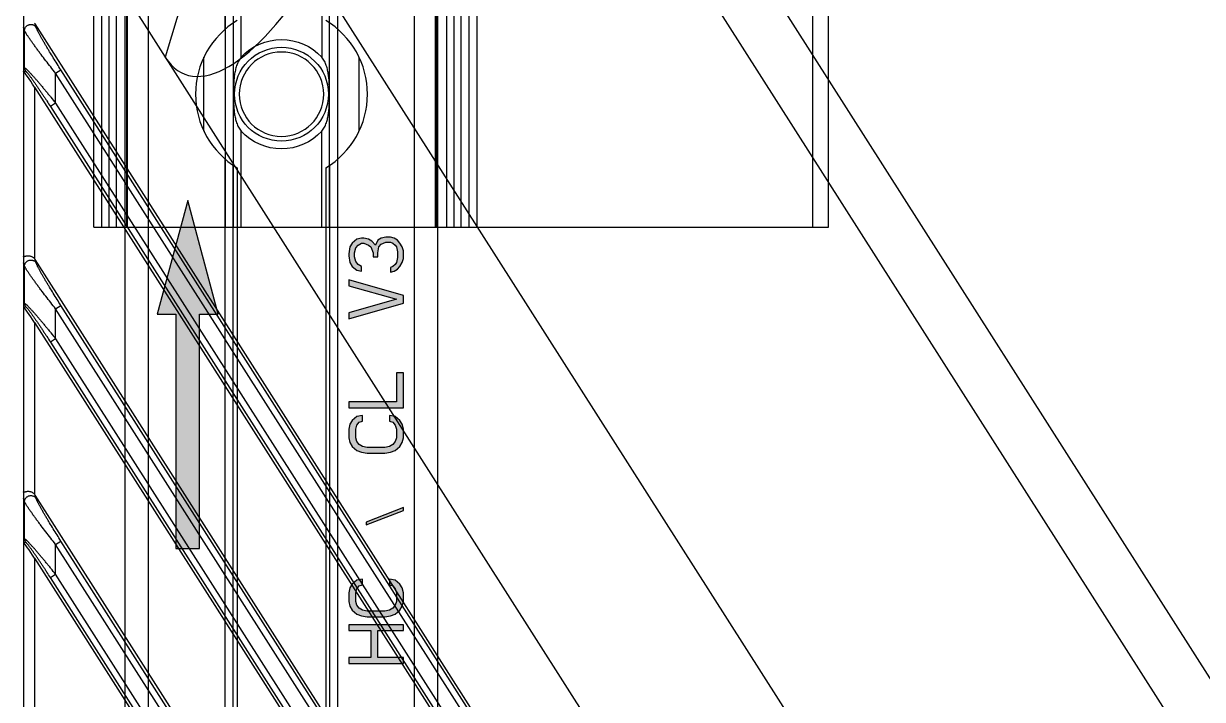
# Model space of a CAD drawing. Header units: millimetres. Extents: x 620 to 19791, y 2539 to 6969.
# Drawn here: x 14027 to 14102.4, y 4728.6 to 4771.9 of the extents above; entities that cross this region are included whole.
import ezdxf

# ---------------------------------------------------------------- set-up
doc = ezdxf.new("R2010")
doc.units = ezdxf.units.MM
doc.layers.add('02___PRT_ALL_AXES', color=7, linetype='Continuous')

# ---------------------------------------------------------------- blocks, each defined once
blk = doc.blocks.new('DTGFH')
at = {"color": 7, "linetype": 'Continuous'}
for p, q in [((8801.048, 4441.2), (8801.048, 4104.2)), ((8844.335, 4410.786), (8922.684, 4287.803)), ((8803.443, 4409.834), (8995.392, 4108.534)), ((8967.816, 4210.447), (8842.112, 4407.763)), ((8812.001, 4405.706), (8810.116, 4399.359)), ((8819.62, 4404.914), (9007.76, 4109.592)), ((8801.842, 4401.294), (8801.783, 4401.496)), ((8988.34, 4108.661), (8801.783, 4401.496)), ((8801.107, 4401.08), (8801.048, 4401.282)), ((8801.107, 4398.688), (8801.107, 4401.08)), ((8801.048, 4398.671), (8801.107, 4398.688)), ((8801.061, 4398.442), (8801.17, 4398.474)), ((8803.1, 4398.34), (8803.436, 4398.554)), ((8987.09, 4110.275), (8803.436, 4398.554)), ((8803.1, 4396.424), (8803.1, 4398.34)), ((8986.754, 4110.061), (8803.1, 4398.34)), ((8801.748, 4397.456), (8801.748, 4386.468)), ((8801.748, 4397.456), (8985.812, 4108.534)), ((8803.1, 4396.424), (8802.764, 4396.21)), ((8802.764, 4396.21), (8985.197, 4109.847)), ((8803.1, 4396.424), (8985.533, 4110.061)), ((8801.842, 4386.218), (8801.783, 4386.421)), ((8978.736, 4108.661), (8801.783, 4386.421)), ((8801.107, 4386.004), (8801.048, 4386.207)), ((8801.107, 4383.613), (8801.107, 4386.004)), ((8801.048, 4383.595), (8801.107, 4383.613)), ((8801.061, 4383.367), (8801.17, 4383.398)), ((8803.1, 4383.264), (8803.436, 4383.479)), ((8977.486, 4110.275), (8803.436, 4383.479)), ((8803.1, 4381.348), (8803.1, 4383.264)), ((8977.149, 4110.061), (8803.1, 4383.264)), ((8801.748, 4382.38), (8801.748, 4371.392)), ((8801.748, 4382.38), (8976.207, 4108.534)), ((8803.1, 4381.348), (8802.764, 4381.134)), ((8802.764, 4381.134), (8975.593, 4109.847)), ((8803.1, 4381.348), (8975.929, 4110.061)), ((8801.842, 4371.143), (8801.783, 4371.345)), ((8971.846, 4104.4), (8801.783, 4371.345)), ((8801.107, 4370.929), (8801.048, 4371.131)), ((8801.107, 4368.537), (8801.107, 4370.929)), ((8801.107, 4368.537), (8801.048, 4368.52)), ((8801.061, 4368.291), (8801.17, 4368.323)), ((8803.1, 4368.189), (8803.436, 4368.403)), ((8970.627, 4105.966), (8803.436, 4368.403)), ((8803.1, 4366.273), (8803.1, 4368.189)), ((8970.291, 4105.752), (8803.1, 4368.189)), ((8801.748, 4367.305), (8801.748, 4356.317)), ((8801.748, 4367.305), (8969.237, 4104.4)), ((8802.764, 4366.059), (8803.1, 4366.273)), ((8968.734, 4105.537), (8802.764, 4366.059)), ((8969.07, 4105.752), (8803.1, 4366.273))]:
    blk.add_line(p, q, dxfattribs=at)
for centre, start, end in [((8801.509, 4398.689), 180.12821, 212.37179), ((8801.509, 4383.613), 180.12821, 212.37179), ((8801.509, 4368.538), 180.1282, 212.3718)]:
    blk.add_arc(centre, 0.402, start, end, dxfattribs=at)
for centre, major_axis, ratio, start_param, end_param in [((8817.122, 4413.178), (5.777, 14.89), 0.368013, -3.405574, -2.010726), ((8801.45, 4401.272), (-0.117, 0.402), 0.954439, -1.274405, -1.134443), ((8801.748, 4397.342), (-0.698, 1.104), 0.046753, -1.496981, -0.118001), ((8801.45, 4386.196), (-0.117, 0.402), 0.954439, -1.274405, -1.134443), ((8801.748, 4382.266), (-0.698, 1.104), 0.046753, -1.496981, -0.118001), ((8801.45, 4371.121), (-0.117, 0.402), 0.954439, -1.274405, -1.134443), ((8801.748, 4367.191), (-0.698, 1.104), 0.046753, -1.496981, -0.118001)]:
    blk.add_ellipse(centre, major_axis=major_axis, ratio=ratio, start_param=start_param, end_param=end_param, dxfattribs=at)
for points, knots in [([(8801.107, 4401.08), (8801.108, 4401.1), (8801.112, 4401.141), (8801.129, 4401.2), (8801.155, 4401.257), (8801.19, 4401.309), (8801.233, 4401.355), (8801.283, 4401.394), (8801.339, 4401.425), (8801.399, 4401.448), (8801.461, 4401.461), (8801.525, 4401.464), (8801.588, 4401.458), (8801.649, 4401.442), (8801.706, 4401.417), (8801.759, 4401.384), (8801.805, 4401.343), (8801.831, 4401.311), (8801.842, 4401.294)], [0, 0, 0, 0, 0.061113, 0.122614, 0.184534, 0.246921, 0.309743, 0.372936, 0.436398, 0.5, 0.563602, 0.627064, 0.690257, 0.753079, 0.815466, 0.877386, 0.938887, 1, 1, 1, 1]), ([(8803.1, 4398.34), (8802.993, 4398.473), (8802.783, 4398.74), (8802.473, 4399.139), (8802.221, 4399.469), (8802.025, 4399.729), (8801.885, 4399.919), (8801.749, 4400.104), (8801.62, 4400.282), (8801.5, 4400.453), (8801.389, 4400.613), (8801.305, 4400.739), (8801.245, 4400.831), (8801.206, 4400.894), (8801.173, 4400.95), (8801.145, 4401), (8801.126, 4401.037), (8801.114, 4401.063), (8801.109, 4401.074), (8801.107, 4401.08)], [0, 0, 0, 0, 0.151037, 0.300586, 0.447016, 0.518439, 0.588237, 0.655992, 0.721178, 0.783101, 0.840848, 0.893205, 0.916879, 0.938573, 0.958018, 0.974928, 0.989013, 0.994909, 1, 1, 1, 1]), ([(8803.436, 4398.554), (8803.353, 4398.683), (8803.19, 4398.942), (8802.949, 4399.329), (8802.753, 4399.65), (8802.6, 4399.904), (8802.489, 4400.091), (8802.381, 4400.274), (8802.277, 4400.453), (8802.178, 4400.626), (8802.087, 4400.791), (8802.016, 4400.922), (8801.965, 4401.021), (8801.931, 4401.088), (8801.901, 4401.15), (8801.876, 4401.205), (8801.858, 4401.246), (8801.848, 4401.275), (8801.844, 4401.288), (8801.842, 4401.294)], [0, 0, 0, 0, 0.145071, 0.289149, 0.431131, 0.500908, 0.569567, 0.636803, 0.702211, 0.76523, 0.825074, 0.880596, 0.906233, 0.930094, 0.951832, 0.971044, 0.987264, 0.994099, 1, 1, 1, 1]), ([(8801.107, 4398.688), (8801.109, 4398.688), (8801.114, 4398.688), (8801.122, 4398.686), (8801.132, 4398.681), (8801.143, 4398.674), (8801.157, 4398.665), (8801.178, 4398.649), (8801.207, 4398.624), (8801.247, 4398.588), (8801.292, 4398.545), (8801.341, 4398.496), (8801.394, 4398.442), (8801.451, 4398.382), (8801.532, 4398.294), (8801.639, 4398.176), (8801.772, 4398.026), (8801.911, 4397.866), (8802.054, 4397.699), (8802.2, 4397.526), (8802.348, 4397.349), (8802.498, 4397.168), (8802.648, 4396.984), (8802.849, 4396.737), (8803, 4396.549), (8803.1, 4396.424)], [0, 0, 0, 0, 0.002036, 0.004765, 0.008306, 0.012701, 0.017956, 0.024063, 0.038745, 0.05652, 0.077106, 0.100208, 0.125538, 0.152825, 0.181822, 0.244102, 0.310933, 0.381227, 0.454167, 0.529124, 0.605619, 0.683271, 0.76177, 0.840872, 1, 1, 1, 1]), ([(8801.17, 4398.474), (8801.172, 4398.474), (8801.175, 4398.474), (8801.179, 4398.473), (8801.184, 4398.47), (8801.192, 4398.465), (8801.203, 4398.457), (8801.215, 4398.446), (8801.229, 4398.432), (8801.244, 4398.417), (8801.266, 4398.392), (8801.297, 4398.355), (8801.337, 4398.307), (8801.38, 4398.252), (8801.426, 4398.192), (8801.474, 4398.128), (8801.542, 4398.036), (8801.63, 4397.914), (8801.737, 4397.761), (8801.848, 4397.601), (8801.96, 4397.436), (8802.074, 4397.267), (8802.189, 4397.095), (8802.304, 4396.921), (8802.419, 4396.745), (8802.573, 4396.508), (8802.688, 4396.329), (8802.764, 4396.21)], [0, 0, 0, 0, 0.001988, 0.003277, 0.004801, 0.008605, 0.013451, 0.019328, 0.026206, 0.034036, 0.042764, 0.062675, 0.085465, 0.110691, 0.137955, 0.166932, 0.197336, 0.261568, 0.329268, 0.399486, 0.471568, 0.545042, 0.619552, 0.694837, 0.77068, 0.84692, 1, 1, 1, 1]), ([(8801.048, 4398.441), (8801.048, 4398.441), (8801.048, 4398.443), (8801.049, 4398.445), (8801.05, 4398.446), (8801.052, 4398.447), (8801.054, 4398.446), (8801.056, 4398.446), (8801.058, 4398.444), (8801.06, 4398.443), (8801.061, 4398.442)], [0, 0, 0, 0, 0.134296, 0.239838, 0.325336, 0.408088, 0.50825, 0.637794, 0.80127, 1, 1, 1, 1]), ([(8801.748, 4386.468), (8801.733, 4386.486), (8801.699, 4386.52), (8801.64, 4386.563), (8801.578, 4386.596), (8801.512, 4386.62), (8801.447, 4386.635), (8801.384, 4386.643), (8801.325, 4386.644), (8801.27, 4386.639), (8801.227, 4386.632), (8801.196, 4386.625), (8801.169, 4386.618), (8801.144, 4386.611), (8801.121, 4386.604), (8801.106, 4386.6), (8801.092, 4386.596), (8801.081, 4386.595), (8801.071, 4386.595), (8801.062, 4386.597), (8801.055, 4386.604), (8801.051, 4386.613), (8801.049, 4386.624), (8801.048, 4386.632), (8801.048, 4386.637)], [0, 0, 0, 0, 0.092092, 0.18383, 0.274482, 0.363041, 0.448376, 0.529457, 0.605459, 0.675766, 0.739913, 0.769539, 0.797439, 0.847676, 0.869774, 0.889641, 0.907107, 0.922074, 0.934647, 0.945489, 0.956057, 0.968087, 0.982675, 1, 1, 1, 1]), ([(8801.107, 4386.004), (8801.108, 4386.025), (8801.112, 4386.065), (8801.129, 4386.125), (8801.155, 4386.181), (8801.19, 4386.233), (8801.233, 4386.279), (8801.283, 4386.319), (8801.339, 4386.35), (8801.399, 4386.372), (8801.461, 4386.385), (8801.525, 4386.389), (8801.588, 4386.383), (8801.649, 4386.367), (8801.706, 4386.342), (8801.759, 4386.309), (8801.805, 4386.267), (8801.831, 4386.235), (8801.842, 4386.218)], [0, 0, 0, 0, 0.061113, 0.122614, 0.184534, 0.246921, 0.309743, 0.372936, 0.436398, 0.5, 0.563602, 0.627064, 0.690257, 0.753079, 0.815466, 0.877386, 0.938887, 1, 1, 1, 1]), ([(8803.1, 4383.264), (8802.993, 4383.398), (8802.783, 4383.665), (8802.473, 4384.064), (8802.221, 4384.394), (8802.025, 4384.654), (8801.885, 4384.843), (8801.749, 4385.028), (8801.62, 4385.207), (8801.5, 4385.378), (8801.389, 4385.537), (8801.305, 4385.663), (8801.245, 4385.756), (8801.206, 4385.818), (8801.173, 4385.875), (8801.145, 4385.924), (8801.126, 4385.961), (8801.114, 4385.987), (8801.109, 4385.999), (8801.107, 4386.004)], [0, 0, 0, 0, 0.151037, 0.300586, 0.447016, 0.518439, 0.588237, 0.655992, 0.721178, 0.783101, 0.840848, 0.893205, 0.916879, 0.938573, 0.958018, 0.974928, 0.989013, 0.994909, 1, 1, 1, 1]), ([(8803.436, 4383.479), (8803.353, 4383.608), (8803.19, 4383.866), (8802.949, 4384.254), (8802.753, 4384.575), (8802.6, 4384.829), (8802.489, 4385.015), (8802.381, 4385.199), (8802.277, 4385.378), (8802.178, 4385.551), (8802.087, 4385.716), (8802.016, 4385.847), (8801.965, 4385.946), (8801.931, 4386.013), (8801.901, 4386.075), (8801.876, 4386.13), (8801.858, 4386.171), (8801.848, 4386.199), (8801.844, 4386.212), (8801.842, 4386.218)], [0, 0, 0, 0, 0.145071, 0.289149, 0.431131, 0.500908, 0.569567, 0.636803, 0.702211, 0.76523, 0.825074, 0.880596, 0.906233, 0.930094, 0.951832, 0.971044, 0.987264, 0.994099, 1, 1, 1, 1]), ([(8801.107, 4383.613), (8801.109, 4383.613), (8801.114, 4383.613), (8801.122, 4383.61), (8801.132, 4383.606), (8801.143, 4383.599), (8801.157, 4383.59), (8801.178, 4383.574), (8801.207, 4383.549), (8801.247, 4383.513), (8801.292, 4383.47), (8801.341, 4383.421), (8801.394, 4383.366), (8801.451, 4383.306), (8801.532, 4383.219), (8801.639, 4383.101), (8801.772, 4382.95), (8801.911, 4382.79), (8802.054, 4382.623), (8802.2, 4382.45), (8802.348, 4382.273), (8802.498, 4382.092), (8802.648, 4381.909), (8802.849, 4381.661), (8803, 4381.474), (8803.1, 4381.348)], [0, 0, 0, 0, 0.002036, 0.004765, 0.008306, 0.012701, 0.017956, 0.024063, 0.038745, 0.05652, 0.077106, 0.100208, 0.125538, 0.152825, 0.181822, 0.244102, 0.310933, 0.381227, 0.454167, 0.529124, 0.605619, 0.683271, 0.76177, 0.840872, 1, 1, 1, 1]), ([(8801.17, 4383.398), (8801.172, 4383.399), (8801.175, 4383.399), (8801.179, 4383.397), (8801.184, 4383.395), (8801.192, 4383.39), (8801.203, 4383.381), (8801.215, 4383.37), (8801.229, 4383.357), (8801.244, 4383.341), (8801.266, 4383.316), (8801.297, 4383.28), (8801.337, 4383.231), (8801.38, 4383.177), (8801.426, 4383.117), (8801.474, 4383.053), (8801.542, 4382.96), (8801.63, 4382.838), (8801.737, 4382.685), (8801.848, 4382.525), (8801.96, 4382.36), (8802.074, 4382.192), (8802.189, 4382.02), (8802.304, 4381.845), (8802.419, 4381.669), (8802.573, 4381.432), (8802.688, 4381.254), (8802.764, 4381.134)], [0, 0, 0, 0, 0.001988, 0.003277, 0.004801, 0.008605, 0.013451, 0.019328, 0.026206, 0.034036, 0.042764, 0.062675, 0.085465, 0.110691, 0.137955, 0.166932, 0.197336, 0.261568, 0.329268, 0.399486, 0.471568, 0.545042, 0.619552, 0.694837, 0.77068, 0.84692, 1, 1, 1, 1]), ([(8801.048, 4383.365), (8801.048, 4383.366), (8801.048, 4383.367), (8801.049, 4383.369), (8801.05, 4383.371), (8801.052, 4383.371), (8801.054, 4383.371), (8801.056, 4383.37), (8801.058, 4383.369), (8801.06, 4383.367), (8801.061, 4383.367)], [0, 0, 0, 0, 0.134296, 0.239838, 0.325336, 0.408088, 0.50825, 0.637794, 0.80127, 1, 1, 1, 1]), ([(8801.748, 4371.392), (8801.733, 4371.411), (8801.699, 4371.445), (8801.64, 4371.487), (8801.578, 4371.521), (8801.512, 4371.545), (8801.447, 4371.56), (8801.384, 4371.567), (8801.325, 4371.568), (8801.27, 4371.564), (8801.227, 4371.557), (8801.196, 4371.55), (8801.169, 4371.543), (8801.144, 4371.536), (8801.121, 4371.529), (8801.106, 4371.524), (8801.092, 4371.521), (8801.081, 4371.519), (8801.071, 4371.519), (8801.062, 4371.522), (8801.055, 4371.528), (8801.051, 4371.537), (8801.049, 4371.548), (8801.048, 4371.557), (8801.048, 4371.561)], [0, 0, 0, 0, 0.092092, 0.18383, 0.274482, 0.363041, 0.448376, 0.529457, 0.605459, 0.675766, 0.739913, 0.769539, 0.797439, 0.847676, 0.869774, 0.889641, 0.907107, 0.922074, 0.934647, 0.945489, 0.956057, 0.968087, 0.982675, 1, 1, 1, 1]), ([(8801.107, 4370.929), (8801.108, 4370.949), (8801.112, 4370.99), (8801.129, 4371.05), (8801.155, 4371.106), (8801.19, 4371.158), (8801.233, 4371.204), (8801.283, 4371.243), (8801.339, 4371.274), (8801.399, 4371.297), (8801.461, 4371.31), (8801.525, 4371.314), (8801.588, 4371.307), (8801.649, 4371.292), (8801.706, 4371.267), (8801.759, 4371.233), (8801.805, 4371.192), (8801.831, 4371.16), (8801.842, 4371.143)], [0, 0, 0, 0, 0.061113, 0.122614, 0.184534, 0.246921, 0.309743, 0.372936, 0.436398, 0.5, 0.563602, 0.627064, 0.690257, 0.753079, 0.815466, 0.877386, 0.938887, 1, 1, 1, 1]), ([(8803.1, 4368.189), (8802.993, 4368.323), (8802.783, 4368.589), (8802.473, 4368.988), (8802.221, 4369.318), (8802.025, 4369.578), (8801.885, 4369.768), (8801.749, 4369.953), (8801.62, 4370.132), (8801.5, 4370.302), (8801.389, 4370.462), (8801.305, 4370.588), (8801.245, 4370.681), (8801.206, 4370.743), (8801.173, 4370.799), (8801.145, 4370.849), (8801.126, 4370.886), (8801.114, 4370.912), (8801.109, 4370.923), (8801.107, 4370.929)], [0, 0, 0, 0, 0.151037, 0.300586, 0.447016, 0.518439, 0.588237, 0.655992, 0.721178, 0.783101, 0.840848, 0.893205, 0.916879, 0.938573, 0.958018, 0.974928, 0.989013, 0.994909, 1, 1, 1, 1]), ([(8803.436, 4368.403), (8803.353, 4368.533), (8803.19, 4368.791), (8802.949, 4369.178), (8802.753, 4369.499), (8802.6, 4369.753), (8802.489, 4369.94), (8802.381, 4370.124), (8802.277, 4370.303), (8802.178, 4370.476), (8802.087, 4370.64), (8802.016, 4370.772), (8801.965, 4370.87), (8801.931, 4370.937), (8801.901, 4370.999), (8801.876, 4371.054), (8801.858, 4371.095), (8801.848, 4371.124), (8801.844, 4371.137), (8801.842, 4371.143)], [0, 0, 0, 0, 0.145071, 0.289149, 0.431131, 0.500908, 0.569567, 0.636803, 0.702211, 0.76523, 0.825074, 0.880596, 0.906233, 0.930094, 0.951832, 0.971044, 0.987264, 0.994099, 1, 1, 1, 1]), ([(8803.1, 4366.273), (8803, 4366.398), (8802.849, 4366.586), (8802.648, 4366.834), (8802.498, 4367.017), (8802.348, 4367.198), (8802.2, 4367.375), (8802.054, 4367.548), (8801.911, 4367.715), (8801.772, 4367.875), (8801.639, 4368.025), (8801.532, 4368.143), (8801.451, 4368.231), (8801.394, 4368.291), (8801.341, 4368.346), (8801.292, 4368.395), (8801.247, 4368.438), (8801.207, 4368.474), (8801.178, 4368.499), (8801.157, 4368.514), (8801.143, 4368.523), (8801.132, 4368.53), (8801.122, 4368.535), (8801.114, 4368.537), (8801.109, 4368.538), (8801.107, 4368.537)], [0, 0, 0, 0, 0.159125, 0.238223, 0.316727, 0.394381, 0.470878, 0.545834, 0.61877, 0.689065, 0.755896, 0.818173, 0.847169, 0.874456, 0.899785, 0.922889, 0.943475, 0.96125, 0.975933, 0.982041, 0.987297, 0.991693, 0.995234, 0.997964, 1, 1, 1, 1]), ([(8802.764, 4366.059), (8802.688, 4366.178), (8802.573, 4366.357), (8802.419, 4366.594), (8802.304, 4366.77), (8802.189, 4366.944), (8802.074, 4367.116), (8801.96, 4367.285), (8801.848, 4367.45), (8801.737, 4367.61), (8801.63, 4367.763), (8801.542, 4367.885), (8801.474, 4367.977), (8801.426, 4368.041), (8801.38, 4368.101), (8801.337, 4368.156), (8801.297, 4368.205), (8801.266, 4368.241), (8801.244, 4368.266), (8801.229, 4368.282), (8801.215, 4368.295), (8801.203, 4368.306), (8801.192, 4368.314), (8801.184, 4368.319), (8801.179, 4368.322), (8801.175, 4368.323), (8801.172, 4368.324), (8801.17, 4368.323)], [0, 0, 0, 0, 0.153079, 0.229318, 0.305164, 0.380451, 0.454965, 0.528436, 0.600519, 0.670738, 0.738434, 0.802663, 0.833068, 0.862042, 0.889307, 0.914531, 0.937321, 0.957232, 0.96596, 0.973791, 0.980669, 0.986547, 0.991394, 0.995199, 0.996723, 0.998012, 1, 1, 1, 1]), ([(8801.048, 4368.29), (8801.048, 4368.291), (8801.048, 4368.292), (8801.049, 4368.294), (8801.05, 4368.295), (8801.052, 4368.296), (8801.054, 4368.296), (8801.056, 4368.295), (8801.058, 4368.293), (8801.06, 4368.292), (8801.061, 4368.291)], [0, 0, 0, 0, 0.134296, 0.239838, 0.325336, 0.408088, 0.50825, 0.637794, 0.80127, 1, 1, 1, 1])]:
    blk.add_open_spline(points, degree=3, knots=knots, dxfattribs=at)
blk = doc.blocks.new('*U116')
blk.add_blockref('DTGFH', (-9101.048, -4276.2))
blk = doc.blocks.new('*U117')
at = {"color": 0, "linetype": 'ByBlock', "lineweight": -2, "transparency": 16777216}
blk.add_blockref('*U116', (0, 675), dxfattribs=at)
blk = doc.blocks.new('ryfhgjmb')
at = {"lineweight": 5, "true_color": 0xf26722}
h = blk.add_hatch(color=30, dxfattribs=at)
h.dxf.hatch_style = 1
h.paths.add_polyline_path([(6944.35, 3339.181), (6944.35, 3337.681), (6959.35, 3337.681), (6959.35, 3336.481), (6966.628, 3338.431), (6959.35, 3340.381), (6959.35, 3339.181)])
h = blk.add_hatch(color=30, dxfattribs=at)
h.dxf.hatch_style = 1
h.paths.add_polyline_path([(6907.434, 3326.344), (6908.363, 3324.631), (6908.859, 3324.631), (6907.744, 3326.716), (6908.859, 3328.131), (6908.363, 3328.131), (6907, 3326.418), (6907, 3328.131), (6906.628, 3328.131), (6906.628, 3324.631), (6907, 3324.631), (6907, 3325.823)])
h.paths.add_polyline_path([(6909.727, 3328.131), (6909.355, 3328.131), (6909.355, 3324.631), (6911.586, 3324.631), (6911.586, 3325.078), (6909.727, 3325.078)])
h.paths.add_polyline_path([(6912.454, 3326.94), (6912.516, 3327.238), (6912.64, 3327.461), (6912.826, 3327.61), (6913.074, 3327.684), (6913.632, 3327.684), (6913.88, 3327.61), (6914.065, 3327.461), (6914.127, 3327.238), (6914.499, 3327.238), (6914.437, 3327.61), (6914.189, 3327.908), (6913.942, 3328.057), (6913.632, 3328.131), (6913.074, 3328.131), (6912.764, 3328.057), (6912.516, 3327.908), (6912.268, 3327.61), (6912.144, 3327.312), (6912.082, 3326.94), (6912.082, 3325.823), (6912.144, 3325.45), (6912.268, 3325.153), (6912.516, 3324.855), (6912.764, 3324.706), (6913.074, 3324.631), (6913.632, 3324.631), (6913.942, 3324.706), (6914.189, 3324.855), (6914.437, 3325.153), (6914.499, 3325.525), (6914.127, 3325.525), (6914.065, 3325.301), (6913.88, 3325.153), (6913.632, 3325.078), (6913.074, 3325.078), (6912.826, 3325.153), (6912.64, 3325.301), (6912.516, 3325.525), (6912.454, 3325.823)])
h.paths.add_polyline_path([(6917.474, 3326.94), (6917.412, 3327.312), (6917.288, 3327.61), (6917.04, 3327.908), (6916.793, 3328.057), (6916.483, 3328.131), (6915.987, 3328.131), (6915.677, 3328.057), (6915.429, 3327.908), (6915.181, 3327.61), (6915.057, 3327.312), (6914.995, 3326.94), (6914.995, 3325.823), (6915.057, 3325.45), (6915.181, 3325.153), (6915.429, 3324.855), (6915.677, 3324.706), (6915.987, 3324.631), (6916.483, 3324.631), (6916.793, 3324.706), (6917.04, 3324.855), (6917.288, 3325.153), (6917.412, 3325.45), (6917.474, 3325.823)])
h.paths.add_polyline_path([(6915.367, 3326.94), (6915.429, 3327.238), (6915.553, 3327.461), (6915.739, 3327.61), (6915.987, 3327.684), (6916.483, 3327.684), (6916.731, 3327.61), (6916.917, 3327.461), (6917.04, 3327.238), (6917.102, 3326.94), (6917.102, 3325.823), (6917.04, 3325.525), (6916.917, 3325.301), (6916.731, 3325.153), (6916.483, 3325.078), (6915.987, 3325.078), (6915.739, 3325.153), (6915.553, 3325.301), (6915.429, 3325.525), (6915.367, 3325.823)], flags=16)
h.paths.add_polyline_path([(6920.015, 3326.493), (6920.201, 3326.791), (6920.263, 3327.014), (6920.263, 3327.312), (6920.201, 3327.535), (6920.015, 3327.833), (6919.768, 3328.057), (6919.458, 3328.131), (6917.97, 3328.131), (6917.97, 3324.631), (6919.458, 3324.631), (6919.768, 3324.706), (6920.015, 3324.929), (6920.201, 3325.227), (6920.263, 3325.45), (6920.263, 3325.823), (6920.201, 3326.046), (6920.015, 3326.344), (6919.892, 3326.418)])
h.paths.add_polyline_path([(6918.342, 3326.642), (6918.342, 3327.684), (6919.52, 3327.684), (6919.706, 3327.61), (6919.83, 3327.461), (6919.892, 3327.238), (6919.892, 3327.089), (6919.83, 3326.865), (6919.706, 3326.716), (6919.52, 3326.642)], flags=16)
h.paths.add_polyline_path([(6918.342, 3326.195), (6919.52, 3326.195), (6919.706, 3326.121), (6919.83, 3325.972), (6919.892, 3325.748), (6919.892, 3325.525), (6919.83, 3325.301), (6919.706, 3325.153), (6919.52, 3325.078), (6918.342, 3325.078)], flags=16)
h.paths.add_polyline_path([(6926.213, 3328.131), (6925.842, 3328.131), (6924.974, 3325.078), (6924.106, 3328.131), (6923.734, 3328.131), (6924.726, 3324.631), (6925.222, 3324.631)])
h.paths.add_polyline_path([(6927.391, 3327.684), (6927.701, 3327.759), (6927.949, 3327.759), (6928.259, 3327.684), (6928.445, 3327.535), (6928.569, 3327.312), (6928.569, 3327.163), (6928.445, 3326.865), (6926.709, 3325.004), (6926.709, 3324.631), (6928.94, 3324.631), (6928.94, 3325.004), (6927.205, 3325.004), (6928.755, 3326.642), (6928.879, 3326.865), (6928.94, 3327.163), (6928.94, 3327.312), (6928.879, 3327.61), (6928.631, 3327.908), (6928.383, 3328.057), (6928.011, 3328.131), (6927.763, 3328.131), (6927.329, 3328.057), (6927.081, 3327.908), (6926.833, 3327.61), (6926.771, 3327.312), (6927.081, 3327.312), (6927.205, 3327.535)])
h.paths.add_polyline_path([(6932.597, 3327.014), (6932.411, 3327.014), (6933.341, 3324.631), (6933.527, 3324.631)])
h.paths.add_polyline_path([(6940.531, 3327.461), (6940.717, 3327.61), (6940.964, 3327.684), (6941.522, 3327.684), (6941.77, 3327.61), (6941.956, 3327.461), (6942.018, 3327.238), (6942.39, 3327.238), (6942.328, 3327.61), (6942.08, 3327.908), (6941.832, 3328.057), (6941.522, 3328.131), (6940.964, 3328.131), (6940.655, 3328.057), (6940.407, 3327.908), (6940.159, 3327.61), (6940.035, 3327.312), (6939.973, 3326.94), (6939.973, 3325.823), (6940.035, 3325.45), (6940.159, 3325.153), (6940.407, 3324.855), (6940.655, 3324.706), (6940.964, 3324.631), (6941.522, 3324.631), (6941.832, 3324.706), (6942.08, 3324.855), (6942.328, 3325.153), (6942.39, 3325.525), (6942.018, 3325.525), (6941.956, 3325.301), (6941.77, 3325.153), (6941.522, 3325.078), (6940.964, 3325.078), (6940.717, 3325.153), (6940.531, 3325.301), (6940.407, 3325.525), (6940.345, 3325.823), (6940.345, 3326.94), (6940.407, 3327.238)])
h.paths.add_polyline_path([(6939.477, 3328.131), (6939.105, 3328.131), (6939.105, 3326.716), (6937.37, 3326.716), (6937.37, 3328.131), (6936.998, 3328.131), (6936.998, 3324.631), (6937.37, 3324.631), (6937.37, 3326.27), (6939.105, 3326.27), (6939.105, 3324.631), (6939.477, 3324.631)])
h.paths.add_polyline_path([(6946.047, 3327.014), (6945.861, 3327.014), (6946.79, 3324.631), (6946.976, 3324.631)])
h.paths.add_polyline_path([(6953.732, 3328.131), (6953.36, 3328.131), (6953.36, 3324.631), (6955.592, 3324.631), (6955.592, 3325.078), (6953.732, 3325.078)])
h.paths.add_polyline_path([(6952.555, 3327.908), (6952.307, 3328.057), (6951.997, 3328.131), (6951.439, 3328.131), (6951.129, 3328.057), (6950.881, 3327.908), (6950.633, 3327.61), (6950.509, 3327.312), (6950.447, 3326.94), (6950.447, 3325.823), (6950.509, 3325.45), (6950.633, 3325.153), (6950.881, 3324.855), (6951.129, 3324.706), (6951.439, 3324.631), (6951.997, 3324.631), (6952.307, 3324.706), (6952.555, 3324.855), (6952.802, 3325.153), (6952.864, 3325.525), (6952.493, 3325.525), (6952.431, 3325.301), (6952.245, 3325.153), (6951.997, 3325.078), (6951.439, 3325.078), (6951.191, 3325.153), (6951.005, 3325.301), (6950.881, 3325.525), (6950.819, 3325.823), (6950.819, 3326.94), (6950.881, 3327.238), (6951.005, 3327.461), (6951.191, 3327.61), (6951.439, 3327.684), (6951.997, 3327.684), (6952.245, 3327.61), (6952.431, 3327.461), (6952.493, 3327.238), (6952.864, 3327.238), (6952.802, 3327.61)])
h.paths.add_polyline_path([(6963.897, 3327.908), (6963.649, 3328.057), (6963.215, 3328.131), (6963.091, 3328.131), (6962.657, 3328.057), (6962.409, 3327.908), (6962.161, 3327.61), (6962.099, 3327.312), (6962.409, 3327.312), (6962.533, 3327.535), (6962.719, 3327.684), (6963.029, 3327.759), (6963.277, 3327.759), (6963.587, 3327.684), (6963.773, 3327.535), (6963.897, 3327.312), (6963.897, 3327.163), (6963.773, 3326.865), (6963.649, 3326.716), (6963.277, 3326.567), (6963.029, 3326.567), (6963.029, 3326.27), (6963.277, 3326.27), (6963.649, 3326.195), (6963.835, 3326.046), (6963.959, 3325.748), (6963.959, 3325.45), (6963.897, 3325.301), (6963.773, 3325.153), (6963.649, 3325.078), (6963.339, 3325.004), (6962.967, 3325.004), (6962.657, 3325.078), (6962.533, 3325.153), (6962.409, 3325.301), (6962.347, 3325.45), (6962.037, 3325.45), (6962.099, 3325.227), (6962.223, 3325.004), (6962.409, 3324.855), (6962.657, 3324.706), (6962.905, 3324.631), (6963.401, 3324.631), (6963.649, 3324.706), (6963.897, 3324.855), (6964.083, 3325.004), (6964.207, 3325.227), (6964.269, 3325.45), (6964.269, 3325.748), (6964.207, 3326.046), (6964.083, 3326.27), (6963.773, 3326.418), (6964.021, 3326.642), (6964.145, 3326.865), (6964.207, 3327.163), (6964.207, 3327.312), (6964.145, 3327.61)])
h.paths.add_polyline_path([(6961.542, 3328.131), (6961.17, 3328.131), (6960.302, 3325.078), (6959.434, 3328.131), (6959.062, 3328.131), (6960.054, 3324.631), (6960.55, 3324.631)])
at = {"color": 30, "linetype": 'Continuous', "true_color": 0xf26722}
for p, q in [((6005.128, 3342.431), (7001.628, 3342.431)), ((6005.128, 3340.931), (7001.628, 3340.931)), ((6966.628, 3338.431), (6959.35, 3340.381)), ((6959.35, 3340.381), (6959.35, 3339.181)), ((6959.35, 3339.181), (6944.35, 3339.181)), ((6944.35, 3339.181), (6944.35, 3337.681)), ((6959.35, 3336.481), (6966.628, 3338.431)), ((6944.35, 3337.681), (6959.35, 3337.681)), ((6959.35, 3337.681), (6959.35, 3336.481)), ((6058.086, 3336.031), (6969.27, 3336.031)), ((6058.471, 3335.531), (6968.885, 3335.531)), ((6058.471, 3329.331), (6968.885, 3329.331)), ((6058.086, 3328.831), (6969.27, 3328.831)), ((6937.37, 3328.131), (6936.998, 3328.131)), ((6936.998, 3328.131), (6936.998, 3324.631)), ((6937.37, 3326.716), (6937.37, 3328.131)), ((6939.477, 3328.131), (6939.105, 3328.131)), ((6939.105, 3328.131), (6939.105, 3326.716)), ((6939.477, 3324.631), (6939.477, 3328.131)), ((6940.159, 3327.61), (6940.035, 3327.312)), ((6940.407, 3327.908), (6940.159, 3327.61)), ((6940.655, 3328.057), (6940.407, 3327.908)), ((6940.531, 3327.461), (6940.717, 3327.61)), ((6940.964, 3328.131), (6940.655, 3328.057)), ((6940.717, 3327.61), (6940.964, 3327.684)), ((6941.522, 3328.131), (6940.964, 3328.131)), ((6940.964, 3327.684), (6941.522, 3327.684)), ((6941.832, 3328.057), (6941.522, 3328.131)), ((6941.522, 3327.684), (6941.77, 3327.61)), ((6941.77, 3327.61), (6941.956, 3327.461)), ((6942.08, 3327.908), (6941.832, 3328.057)), ((6942.328, 3327.61), (6942.08, 3327.908)), ((6942.39, 3327.238), (6942.328, 3327.61)), ((6950.633, 3327.61), (6950.509, 3327.312)), ((6950.881, 3327.908), (6950.633, 3327.61)), ((6951.129, 3328.057), (6950.881, 3327.908)), ((6951.005, 3327.461), (6951.191, 3327.61)), ((6951.439, 3328.131), (6951.129, 3328.057)), ((6951.191, 3327.61), (6951.439, 3327.684)), ((6951.997, 3328.131), (6951.439, 3328.131)), ((6951.439, 3327.684), (6951.997, 3327.684)), ((6952.307, 3328.057), (6951.997, 3328.131)), ((6951.997, 3327.684), (6952.245, 3327.61)), ((6952.245, 3327.61), (6952.431, 3327.461)), ((6952.555, 3327.908), (6952.307, 3328.057)), ((6952.802, 3327.61), (6952.555, 3327.908)), ((6952.864, 3327.238), (6952.802, 3327.61)), ((6953.732, 3328.131), (6953.36, 3328.131)), ((6953.36, 3328.131), (6953.36, 3324.631)), ((6953.732, 3325.078), (6953.732, 3328.131)), ((6959.434, 3328.131), (6959.062, 3328.131)), ((6959.062, 3328.131), (6960.054, 3324.631)), ((6960.302, 3325.078), (6959.434, 3328.131)), ((6961.17, 3328.131), (6960.302, 3325.078)), ((6960.55, 3324.631), (6961.542, 3328.131)), ((6961.542, 3328.131), (6961.17, 3328.131)), ((6962.161, 3327.61), (6962.099, 3327.312)), ((6962.409, 3327.908), (6962.161, 3327.61)), ((6962.657, 3328.057), (6962.409, 3327.908)), ((6962.409, 3327.312), (6962.533, 3327.535)), ((6962.533, 3327.535), (6962.719, 3327.684)), ((6963.091, 3328.131), (6962.657, 3328.057)), ((6962.719, 3327.684), (6963.029, 3327.759)), ((6963.029, 3327.759), (6963.277, 3327.759)), ((6963.215, 3328.131), (6963.091, 3328.131)), ((6963.649, 3328.057), (6963.215, 3328.131)), ((6963.277, 3327.759), (6963.587, 3327.684)), ((6963.587, 3327.684), (6963.773, 3327.535)), ((6963.897, 3327.908), (6963.649, 3328.057)), ((6963.773, 3327.535), (6963.897, 3327.312)), ((6964.145, 3327.61), (6963.897, 3327.908)), ((6964.207, 3327.312), (6964.145, 3327.61)), ((6940.035, 3327.312), (6939.973, 3326.94)), ((6939.973, 3326.94), (6939.973, 3325.823)), ((6940.345, 3326.94), (6940.407, 3327.238)), ((6940.345, 3325.823), (6940.345, 3326.94)), ((6940.407, 3327.238), (6940.531, 3327.461)), ((6941.956, 3327.461), (6942.018, 3327.238)), ((6942.018, 3327.238), (6942.39, 3327.238)), ((6946.047, 3327.014), (6945.861, 3327.014)), ((6945.861, 3327.014), (6946.79, 3324.631)), ((6946.976, 3324.631), (6946.047, 3327.014)), ((6950.509, 3327.312), (6950.447, 3326.94)), ((6950.447, 3326.94), (6950.447, 3325.823)), ((6950.819, 3326.94), (6950.881, 3327.238)), ((6950.819, 3325.823), (6950.819, 3326.94)), ((6950.881, 3327.238), (6951.005, 3327.461)), ((6952.431, 3327.461), (6952.493, 3327.238)), ((6952.493, 3327.238), (6952.864, 3327.238)), ((6962.099, 3327.312), (6962.409, 3327.312)), ((6963.773, 3326.865), (6963.649, 3326.716)), ((6963.897, 3327.163), (6963.773, 3326.865)), ((6963.897, 3327.312), (6963.897, 3327.163)), ((6964.021, 3326.642), (6964.145, 3326.865)), ((6964.145, 3326.865), (6964.207, 3327.163)), ((6964.207, 3327.163), (6964.207, 3327.312)), ((6939.105, 3326.716), (6937.37, 3326.716)), ((6937.37, 3326.27), (6939.105, 3326.27)), ((6937.37, 3324.631), (6937.37, 3326.27)), ((6939.105, 3326.27), (6939.105, 3324.631)), ((6963.277, 3326.567), (6963.029, 3326.567)), ((6963.029, 3326.567), (6963.029, 3326.27)), ((6963.029, 3326.27), (6963.277, 3326.27)), ((6963.649, 3326.716), (6963.277, 3326.567)), ((6963.277, 3326.27), (6963.649, 3326.195)), ((6963.649, 3326.195), (6963.835, 3326.046)), ((6963.773, 3326.418), (6964.021, 3326.642)), ((6964.083, 3326.27), (6963.773, 3326.418)), ((6963.835, 3326.046), (6963.959, 3325.748)), ((6964.207, 3326.046), (6964.083, 3326.27)), ((6964.269, 3325.748), (6964.207, 3326.046)), ((6939.973, 3325.823), (6940.035, 3325.45)), ((6940.035, 3325.45), (6940.159, 3325.153)), ((6940.407, 3325.525), (6940.345, 3325.823)), ((6940.531, 3325.301), (6940.407, 3325.525)), ((6940.717, 3325.153), (6940.531, 3325.301)), ((6941.956, 3325.301), (6941.77, 3325.153)), ((6942.018, 3325.525), (6941.956, 3325.301)), ((6942.39, 3325.525), (6942.018, 3325.525)), ((6942.328, 3325.153), (6942.39, 3325.525)), ((6950.447, 3325.823), (6950.509, 3325.45)), ((6950.509, 3325.45), (6950.633, 3325.153)), ((6950.881, 3325.525), (6950.819, 3325.823)), ((6951.005, 3325.301), (6950.881, 3325.525)), ((6951.191, 3325.153), (6951.005, 3325.301)), ((6952.431, 3325.301), (6952.245, 3325.153)), ((6952.493, 3325.525), (6952.431, 3325.301)), ((6952.864, 3325.525), (6952.493, 3325.525)), ((6952.802, 3325.153), (6952.864, 3325.525)), ((6962.347, 3325.45), (6962.037, 3325.45)), ((6962.037, 3325.45), (6962.099, 3325.227)), ((6962.409, 3325.301), (6962.347, 3325.45)), ((6962.533, 3325.153), (6962.409, 3325.301)), ((6963.897, 3325.301), (6963.773, 3325.153)), ((6963.959, 3325.45), (6963.897, 3325.301)), ((6963.959, 3325.748), (6963.959, 3325.45)), ((6964.207, 3325.227), (6964.269, 3325.45)), ((6964.269, 3325.45), (6964.269, 3325.748)), ((6936.998, 3324.631), (6937.37, 3324.631)), ((6939.105, 3324.631), (6939.477, 3324.631)), ((6940.159, 3325.153), (6940.407, 3324.855)), ((6940.407, 3324.855), (6940.655, 3324.706)), ((6940.655, 3324.706), (6940.964, 3324.631)), ((6940.964, 3325.078), (6940.717, 3325.153)), ((6941.522, 3325.078), (6940.964, 3325.078)), ((6940.964, 3324.631), (6941.522, 3324.631)), ((6941.77, 3325.153), (6941.522, 3325.078)), ((6941.522, 3324.631), (6941.832, 3324.706)), ((6941.832, 3324.706), (6942.08, 3324.855)), ((6942.08, 3324.855), (6942.328, 3325.153)), ((6946.79, 3324.631), (6946.976, 3324.631)), ((6950.633, 3325.153), (6950.881, 3324.855)), ((6950.881, 3324.855), (6951.129, 3324.706)), ((6951.129, 3324.706), (6951.439, 3324.631)), ((6951.439, 3325.078), (6951.191, 3325.153)), ((6951.997, 3325.078), (6951.439, 3325.078)), ((6951.439, 3324.631), (6951.997, 3324.631)), ((6952.245, 3325.153), (6951.997, 3325.078)), ((6951.997, 3324.631), (6952.307, 3324.706)), ((6952.307, 3324.706), (6952.555, 3324.855)), ((6952.555, 3324.855), (6952.802, 3325.153)), ((6953.36, 3324.631), (6955.592, 3324.631)), ((6955.592, 3325.078), (6953.732, 3325.078)), ((6955.592, 3324.631), (6955.592, 3325.078)), ((6960.054, 3324.631), (6960.55, 3324.631)), ((6962.099, 3325.227), (6962.223, 3325.004)), ((6962.223, 3325.004), (6962.409, 3324.855)), ((6962.409, 3324.855), (6962.657, 3324.706)), ((6962.657, 3325.078), (6962.533, 3325.153)), ((6962.967, 3325.004), (6962.657, 3325.078)), ((6962.657, 3324.706), (6962.905, 3324.631)), ((6962.905, 3324.631), (6963.401, 3324.631)), ((6963.339, 3325.004), (6962.967, 3325.004)), ((6963.649, 3325.078), (6963.339, 3325.004)), ((6963.401, 3324.631), (6963.649, 3324.706)), ((6963.773, 3325.153), (6963.649, 3325.078)), ((6963.649, 3324.706), (6963.897, 3324.855)), ((6963.897, 3324.855), (6964.083, 3325.004)), ((6964.083, 3325.004), (6964.207, 3325.227)), ((6005.128, 3323.931), (7001.628, 3323.931)), ((6005.128, 3322.431), (7001.628, 3322.431))]:
    blk.add_line(p, q, dxfattribs=at)
at = {"layer": '02___PRT_ALL_AXES', "color": 30, "linetype": 'Continuous', "true_color": 0xf26722}
for p, q in [((6971.063, 3337.392), (6975.793, 3337.392)), ((6977.586, 3336.031), (6997.27, 3336.031)), ((6968.718, 3335.271), (6027.638, 3335.271)), ((6968.718, 3329.592), (6027.638, 3329.592)), ((6977.586, 3328.831), (6997.27, 3328.831)), ((6971.063, 3327.471), (6975.793, 3327.471))]:
    blk.add_line(p, q, dxfattribs=at)
blk.add_circle((6973.428, 3332.431), 3, dxfattribs=at)
for start, end in [(31.08062, 148.91938), (211.08062, 328.91938)]:
    blk.add_arc((6973.428, 3332.431), 5.5, start, end, dxfattribs=at)
blk = doc.blocks.new('ERTFHGJ')
at = {"color": 40, "linetype": 'Continuous', "true_color": 0xf8d731}
for p, q in [((8878.457, 3617.77), (8878.457, 3696.77)), ((8925.457, 3696.77), (8878.457, 3696.77)), ((8879.457, 3617.77), (8879.457, 3696.77)), ((8900.957, 3696.77), (8900.957, 3617.77)), ((8901.457, 3617.77), (8901.457, 3696.77)), ((8901.957, 3617.77), (8901.957, 3696.77)), ((8902.402, 3617.77), (8902.402, 3696.77)), ((8902.874, 3617.77), (8902.874, 3696.77)), ((8903.457, 3617.77), (8903.457, 3696.77)), ((8903.537, 3696.77), (8903.537, 3617.77)), ((8903.598, 3617.77), (8903.598, 3696.77)), ((8909.882, 3696.77), (8909.882, 3617.77)), ((8910.382, 3617.77), (8910.382, 3696.77)), ((8910.882, 3690.641), (8910.882, 3696.77)), ((8916.032, 3690.641), (8916.032, 3696.77)), ((8916.532, 3617.77), (8916.532, 3696.77)), ((8917.032, 3617.77), (8917.032, 3696.77)), ((8923.315, 3617.77), (8923.315, 3696.77)), ((8923.377, 3696.77), (8923.377, 3617.77)), ((8923.457, 3617.77), (8923.457, 3696.77)), ((8924.039, 3696.77), (8924.039, 3617.77)), ((8924.511, 3696.77), (8924.511, 3617.77)), ((8924.957, 3617.77), (8924.957, 3696.77)), ((8925.457, 3617.77), (8925.457, 3696.77)), ((8910.882, 3685.9), (8910.882, 3628.641)), ((8916.032, 3628.641), (8916.032, 3685.9)), ((8892.957, 3661.52), (8887.957, 3661.52)), ((8887.957, 3653.02), (8892.957, 3653.02)), ((8910.882, 3617.77), (8910.882, 3623.9)), ((8916.032, 3617.77), (8916.032, 3623.9)), ((8925.457, 3617.77), (8878.457, 3617.77))]:
    blk.add_line(p, q, dxfattribs=at)
for centre in [(8913.457, 3688.27), (8913.457, 3626.27)]:
    blk.add_circle(centre, 2.7, dxfattribs=at)
for centre, radius, start, end in [((8913.457, 3688.27), 3.5, 42.63239, 137.36761), ((8913.457, 3688.27), 3.5, 222.63239, 317.36761), ((8887.957, 3657.27), 4.25, 90, 270), ((8892.957, 3657.27), 4.25, 270, 90), ((8913.457, 3626.27), 3.5, 42.63239, 137.36761), ((8913.457, 3626.27), 3.5, 222.63239, 317.36761)]:
    blk.add_arc(centre, radius, start, end, dxfattribs=at)
for points, knots in [([(8910.387, 3688.27), (8910.387, 3688.375), (8910.388, 3688.583), (8910.395, 3688.895), (8910.413, 3689.203), (8910.446, 3689.508), (8910.5, 3689.808), (8910.568, 3690.054), (8910.639, 3690.245), (8910.704, 3690.385), (8910.783, 3690.519), (8910.846, 3690.602), (8910.882, 3690.641)], [0, 0, 0, 0, 0.127092, 0.253318, 0.378322, 0.502266, 0.625619, 0.749056, 0.811111, 0.873552, 0.936512, 1, 1, 1, 1]), ([(8916.032, 3690.641), (8916.067, 3690.602), (8916.131, 3690.519), (8916.209, 3690.385), (8916.274, 3690.245), (8916.346, 3690.054), (8916.413, 3689.808), (8916.467, 3689.508), (8916.5, 3689.203), (8916.518, 3688.895), (8916.526, 3688.583), (8916.527, 3688.375), (8916.527, 3688.27)], [0, 0, 0, 0, 0.063487, 0.126447, 0.188887, 0.250942, 0.37438, 0.497732, 0.621676, 0.746681, 0.872907, 1, 1, 1, 1]), ([(8910.882, 3685.9), (8910.846, 3685.938), (8910.783, 3686.021), (8910.704, 3686.156), (8910.639, 3686.296), (8910.567, 3686.487), (8910.5, 3686.733), (8910.446, 3687.033), (8910.413, 3687.338), (8910.395, 3687.646), (8910.388, 3687.957), (8910.387, 3688.166), (8910.387, 3688.27)], [0, 0, 0, 0, 0.063495, 0.126469, 0.188905, 0.250963, 0.374396, 0.497744, 0.621683, 0.746682, 0.87291, 1, 1, 1, 1]), ([(8916.527, 3688.27), (8916.527, 3688.166), (8916.526, 3687.957), (8916.518, 3687.646), (8916.5, 3687.338), (8916.467, 3687.033), (8916.413, 3686.733), (8916.346, 3686.487), (8916.274, 3686.296), (8916.209, 3686.156), (8916.131, 3686.021), (8916.067, 3685.938), (8916.032, 3685.9)], [0, 0, 0, 0, 0.127092, 0.253319, 0.378323, 0.502267, 0.62562, 0.749057, 0.811112, 0.873553, 0.936512, 1, 1, 1, 1]), ([(8910.387, 3626.27), (8910.387, 3626.375), (8910.388, 3626.583), (8910.395, 3626.895), (8910.413, 3627.203), (8910.446, 3627.508), (8910.5, 3627.808), (8910.568, 3628.054), (8910.639, 3628.245), (8910.704, 3628.385), (8910.783, 3628.519), (8910.846, 3628.602), (8910.882, 3628.641)], [0, 0, 0, 0, 0.127092, 0.253318, 0.378322, 0.502266, 0.625619, 0.749056, 0.811111, 0.873552, 0.936512, 1, 1, 1, 1]), ([(8916.032, 3628.641), (8916.067, 3628.602), (8916.131, 3628.519), (8916.209, 3628.385), (8916.274, 3628.245), (8916.346, 3628.054), (8916.413, 3627.808), (8916.467, 3627.508), (8916.5, 3627.203), (8916.518, 3626.895), (8916.526, 3626.583), (8916.527, 3626.375), (8916.527, 3626.27)], [0, 0, 0, 0, 0.063487, 0.126447, 0.188887, 0.250942, 0.37438, 0.497732, 0.621676, 0.746681, 0.872907, 1, 1, 1, 1]), ([(8910.882, 3623.9), (8910.846, 3623.938), (8910.783, 3624.021), (8910.704, 3624.156), (8910.639, 3624.296), (8910.567, 3624.487), (8910.5, 3624.733), (8910.446, 3625.033), (8910.413, 3625.338), (8910.395, 3625.646), (8910.388, 3625.957), (8910.387, 3626.166), (8910.387, 3626.27)], [0, 0, 0, 0, 0.063495, 0.126469, 0.188905, 0.250963, 0.374396, 0.497744, 0.621683, 0.746682, 0.87291, 1, 1, 1, 1]), ([(8916.527, 3626.27), (8916.527, 3626.166), (8916.526, 3625.957), (8916.518, 3625.646), (8916.5, 3625.338), (8916.467, 3625.033), (8916.413, 3624.733), (8916.346, 3624.487), (8916.274, 3624.296), (8916.209, 3624.156), (8916.131, 3624.021), (8916.067, 3623.938), (8916.032, 3623.9)], [0, 0, 0, 0, 0.127092, 0.253319, 0.378323, 0.502267, 0.62562, 0.749057, 0.811112, 0.873553, 0.936512, 1, 1, 1, 1])]:
    blk.add_open_spline(points, degree=3, knots=knots, dxfattribs=at)
blk = doc.blocks.new('ryfh')
at = {"xscale": -1}
blk.add_blockref('ERTFHGJ', (17197.083, 1141.444), dxfattribs=at)
at = {"rotation": 90}
blk.add_blockref('ryfhgjmb', (11616.058, -2205.714), dxfattribs=at)

msp = doc.modelspace()

# ---------------------------------------------------------------- block references
for name, p in [('*U117', (14326.96016, 3971.56341)), ('ryfh', (5759.83352, -0.35097))]:
    msp.add_blockref(name, p)

doc.saveas('drawing.dxf')
